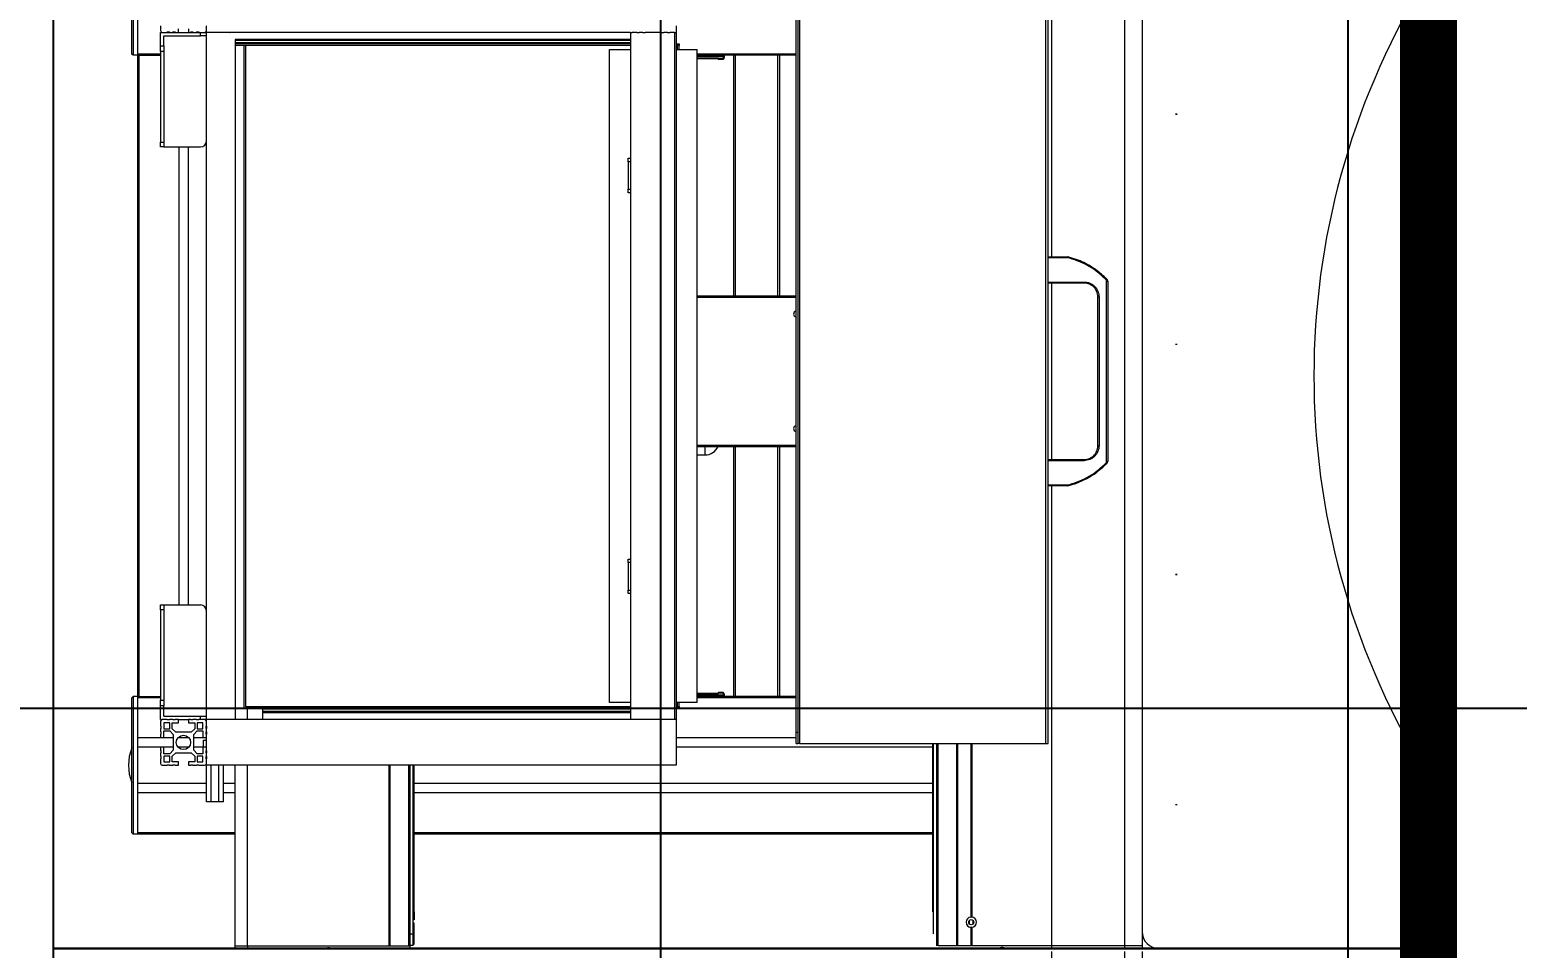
# Model space of a CAD drawing. Header units: centimetres. Extents: x 405564 to 502064, y 46284 to 60634.
# Drawn here: x 456884.7 to 457014.5, y 53821.6 to 53901.8 of the extents above; entities that cross this region are included whole.
import ezdxf
from ezdxf import colors
from ezdxf.entities.mleader import LeaderData, LeaderLine
from ezdxf.math import Vec2, Vec3
from ezdxf.xclip import XClip

# ---------------------------------------------------------------- set-up
doc = ezdxf.new("R2010")
doc.units = ezdxf.units.CM
doc.header["$XCLIPFRAME"] = 0
doc.linetypes.add('ACAD_ISO07W100', pattern=[3, 0, -3])
doc.linetypes.add('DOT', pattern=[0.25, 0, -0.25])
for name, color, linetype in [('---___EB_draft03_cihazlar', 8, 'Continuous'), ('0-KRCN-ASMATAVAN-130426', 8, 'Continuous'), ('AS_DOS_TERAS_UST', 8, 'ACAD_ISO07W100'), ('AS_DUV', 8, 'Continuous'), ('AS_PYZ_BINA', 8, 'Continuous')]:
    doc.layers.add(name, color=color, linetype=linetype)
doc.layers.add('0-KRCN-MİMARİ-220526', color=8, linetype='Continuous', lineweight=9)
doc.layers.add('OL_Ic', color=8, linetype='Continuous', lineweight=9)
doc.styles.add('Normal_ITL', font='swissi.ttf')

# ---------------------------------------------------------------- blocks, each defined once
blk = doc.blocks.new('THTWorkStation1M')
at = {"layer": '---___EB_draft03_cihazlar', "linetype": 'Continuous', "lineweight": 15}
for p, q in [((273962.09, -40093.62), (273962.09, -40132.97)), ((273968.47, -40093.62), (273968.47, -40193.12)), ((273970, -40093.62), (273970, -40193.12)), ((273881.85, -40115.27), (273881.85, -40103.47)), ((273881.95, -40103.37), (273881.95, -40115.37)), ((273882.35, -40103.37), (273882.35, -40115.37)), ((273939.81, -40174.47), (273939.81, -40111.47)), ((273939.96, -40111.47), (273939.96, -40174.47)), ((273940.11, -40110.47), (273940.11, -40175.47)), ((273961.61, -40175.47), (273961.61, -40110.47)), ((273961.81, -40175.47), (273961.81, -40110.47)), ((273882.35, -40111.78), (273882.35, -40115.27)), ((273884.35, -40112.79), (273884.35, -40113.22)), ((273888.35, -40113.22), (273888.35, -40112.79)), ((273929.35, -40112.79), (273929.35, -40113.22)), ((273884.35, -40113.37), (273884.5, -40113.37)), ((273884.35, -40114.55), (273884.35, -40113.37)), ((273884.5, -40113.37), (273884.93, -40113.37)), ((273884.65, -40114.55), (273884.65, -40113.67)), ((273884.65, -40113.67), (273887.85, -40113.67)), ((273884.93, -40113.34), (273885.13, -40113.34)), ((273884.93, -40113.37), (273884.93, -40113.34)), ((273884.93, -40113.37), (273885.13, -40113.37)), ((273885.13, -40113.34), (273885.13, -40113.37)), ((273885.13, -40113.37), (273885.43, -40113.37)), ((273885.43, -40113.34), (273885.63, -40113.34)), ((273885.43, -40113.37), (273885.43, -40113.34)), ((273885.43, -40113.37), (273885.63, -40113.37)), ((273885.63, -40113.34), (273885.63, -40113.37)), ((273885.63, -40113.37), (273885.93, -40113.37)), ((273885.93, -40113.37), (273885.93, -40113.07)), ((273885.93, -40113.37), (273886.78, -40113.37)), ((273886.78, -40113.07), (273886.78, -40113.37)), ((273886.78, -40113.37), (273886.98, -40113.37)), ((273886.98, -40113.34), (273887.18, -40113.34)), ((273886.98, -40113.37), (273886.98, -40113.34)), ((273886.98, -40113.37), (273887.18, -40113.37)), ((273887.18, -40113.34), (273887.18, -40113.37)), ((273887.18, -40113.37), (273887.48, -40113.37)), ((273887.48, -40113.34), (273887.68, -40113.34)), ((273887.48, -40113.37), (273887.48, -40113.34)), ((273887.48, -40113.37), (273887.68, -40113.37)), ((273887.68, -40113.34), (273887.68, -40113.37)), ((273887.68, -40113.37), (273888.2, -40113.37)), ((273887.85, -40113.67), (273887.85, -40113.37)), ((273888.35, -40113.67), (273887.85, -40113.67)), ((273888.2, -40113.37), (273888.35, -40113.37)), ((273888.35, -40113.37), (273888.35, -40113.22)), ((273925.35, -40113.37), (273888.35, -40113.37)), ((273888.35, -40173.37), (273888.35, -40113.37)), ((273890.38, -40113.37), (273890.39, -40113.38)), ((273925.35, -40113.99), (273890.85, -40113.99)), ((273925.35, -40114.08), (273890.85, -40114.08)), ((273925.35, -40113.37), (273925.35, -40173.37)), ((273925.35, -40113.37), (273925.5, -40113.37)), ((273925.93, -40113.37), (273925.5, -40113.37)), ((273925.93, -40113.37), (273926.13, -40113.37)), ((273926.43, -40113.37), (273926.13, -40113.37)), ((273926.43, -40113.37), (273926.63, -40113.37)), ((273926.93, -40113.37), (273926.63, -40113.37)), ((273927.78, -40113.37), (273926.93, -40113.37)), ((273928.08, -40113.37), (273927.78, -40113.37)), ((273928.08, -40113.37), (273928.28, -40113.37)), ((273928.58, -40113.37), (273928.28, -40113.37)), ((273928.58, -40113.37), (273928.78, -40113.37)), ((273929.2, -40113.37), (273928.78, -40113.37)), ((273929.2, -40113.37), (273929.2, -40173.37)), ((273929.2, -40113.37), (273929.35, -40113.37)), ((273929.35, -40113.22), (273929.35, -40113.37)), ((273929.35, -40113.37), (273929.35, -40173.37)), ((273881.95, -40115.37), (273881.85, -40115.27)), ((273882.35, -40115.37), (273881.95, -40115.37)), ((273884.35, -40115.27), (273882.35, -40115.27)), ((273882.35, -40115.37), (273882.35, -40171.37)), ((273882.35, -40115.37), (273882.45, -40115.37)), ((273882.45, -40115.37), (273882.45, -40171.37)), ((273882.45, -40115.37), (273884.35, -40115.37)), ((273884.35, -40114.55), (273884.65, -40114.55)), ((273884.35, -40115.04), (273884.35, -40114.55)), ((273884.65, -40115.04), (273884.35, -40115.04)), ((273884.35, -40115.04), (273884.35, -40122.95)), ((273884.65, -40114.55), (273884.65, -40115.04)), ((273884.65, -40115.04), (273884.65, -40122.95)), ((273890.85, -40114.27), (273925.35, -40114.27)), ((273890.85, -40114.3), (273925.35, -40114.3)), ((273890.85, -40114.32), (273925.35, -40114.32)), ((273925.35, -40114.37), (273890.85, -40114.37)), ((273925.35, -40114.52), (273890.85, -40114.52)), ((273891.61, -40114.52), (273891.61, -40172.37)), ((273891.76, -40114.52), (273891.76, -40172.22)), ((273903.06, -40114.37), (273903.06, -40114.32)), ((273903.1, -40114.37), (273903.1, -40114.32)), ((273903.14, -40114.37), (273903.14, -40114.32)), ((273904.3, -40114.37), (273904.3, -40114.32)), ((273904.35, -40114.32), (273904.35, -40114.37)), ((273906, -40114.32), (273906, -40114.37)), ((273906.1, -40114.32), (273906.1, -40114.37)), ((273906.39, -40114.37), (273906.39, -40114.32)), ((273906.42, -40114.37), (273906.42, -40114.32)), ((273906.47, -40114.37), (273906.47, -40114.32)), ((273923.53, -40171.87), (273923.53, -40114.87)), ((273923.53, -40114.87), (273925.35, -40114.87)), ((273929.35, -40114.37), (273929.61, -40114.37)), ((273929.61, -40114.52), (273929.35, -40114.52)), ((273929.35, -40114.87), (273931.17, -40114.87)), ((273929.46, -40114.87), (273929.46, -40114.52)), ((273929.61, -40114.37), (273929.61, -40114.52)), ((273929.61, -40114.87), (273929.61, -40114.52)), ((273931.17, -40171.87), (273931.17, -40114.87)), ((273939.81, -40115.27), (273931.17, -40115.27)), ((273939.81, -40115.37), (273931.17, -40115.37)), ((273931.17, -40115.39), (273933.55, -40115.39)), ((273933.55, -40115.37), (273933.55, -40115.38)), ((273933.55, -40115.38), (273933.55, -40115.56)), ((273934.35, -40115.37), (273934.35, -40136.42)), ((273934.5, -40115.37), (273934.5, -40136.42)), ((273938.2, -40115.37), (273938.2, -40136.42)), ((273938.35, -40115.37), (273938.35, -40136.42)), ((273931.17, -40115.49), (273933.45, -40115.49)), ((273933.05, -40115.64), (273931.17, -40115.64)), ((273931.17, -40115.64), (273933.04, -40115.64)), ((273933.05, -40115.66), (273933.05, -40115.64)), ((273933.05, -40115.66), (273933.45, -40115.66)), ((273933.05, -40115.72), (273933.05, -40115.66)), ((273933.05, -40115.72), (273933.05, -40115.72)), ((273933.05, -40115.72), (273933.45, -40115.72)), ((273933.45, -40115.49), (273933.45, -40115.66)), ((273933.45, -40115.66), (273933.45, -40115.72)), ((273884.35, -40122.95), (273884.65, -40122.95)), ((273884.35, -40123.37), (273884.35, -40122.95)), ((273884.65, -40122.95), (273884.65, -40123.37)), ((273884.65, -40123.37), (273884.35, -40123.37)), ((273884.65, -40123.37), (273887.85, -40123.37)), ((273885.94, -40123.37), (273885.94, -40163.37)), ((273886.76, -40123.37), (273886.76, -40163.37)), ((273925.15, -40124.37), (273925.35, -40124.37)), ((273925.15, -40124.67), (273925.15, -40124.37)), ((273925.15, -40124.67), (273925.15, -40127.07)), ((273925.35, -40124.67), (273925.15, -40124.67)), ((273925.15, -40127.07), (273925.35, -40127.07)), ((273925.15, -40127.37), (273925.15, -40127.07)), ((273925.35, -40127.37), (273925.15, -40127.37)), ((273961.81, -40132.97), (273963.5, -40132.97)), ((273963.5, -40133.07), (273961.81, -40133.07)), ((273963.5, -40132.97), (273963.53, -40132.97)), ((273963.69, -40133.09), (273963.5, -40133.07)), ((273963.53, -40132.99), (273963.71, -40133.02)), ((273963.71, -40133.02), (273963.53, -40133)), ((273966.76, -40134.76), (273966.76, -40134.76)), ((273961.81, -40135.17), (273964.95, -40135.17)), ((273964.95, -40135.27), (273961.81, -40135.27)), ((273962.09, -40135.27), (273962.09, -40150.67)), ((273966.91, -40150.85), (273966.91, -40135.09)), ((273966.99, -40135.09), (273967, -40135.09)), ((273967.01, -40135.09), (273967, -40135.08)), ((273967.01, -40135.09), (273967.01, -40150.85)), ((273967.01, -40135.09), (273967.01, -40135.09)), ((273939.81, -40136.42), (273931.17, -40136.42)), ((273939.81, -40136.52), (273931.17, -40136.52)), ((273966.15, -40149.47), (273966.15, -40136.47)), ((273966.25, -40136.47), (273966.25, -40149.47)), ((273931.17, -40149.42), (273939.81, -40149.42)), ((273931.17, -40149.52), (273939.81, -40149.52)), ((273931.17, -40150.27), (273931.86, -40150.27)), ((273931.86, -40149.52), (273931.86, -40150.27)), ((273934.35, -40149.52), (273934.35, -40171.37)), ((273934.5, -40149.52), (273934.5, -40171.37)), ((273938.2, -40149.52), (273938.2, -40171.37)), ((273938.35, -40149.52), (273938.35, -40171.37)), ((273961.81, -40150.67), (273964.95, -40150.67)), ((273964.95, -40150.77), (273961.81, -40150.77)), ((273966.76, -40151.17), (273966.76, -40151.17)), ((273967, -40150.85), (273966.99, -40150.85)), ((273967, -40150.85), (273967.01, -40150.85)), ((273961.81, -40152.87), (273963.5, -40152.87)), ((273963.5, -40152.97), (273961.81, -40152.97)), ((273962.09, -40152.97), (273962.09, -40193.12)), ((273963.5, -40152.87), (273963.69, -40152.84)), ((273963.53, -40152.97), (273963.5, -40152.97)), ((273963.71, -40152.91), (273963.53, -40152.94)), ((273963.57, -40152.93), (273963.71, -40152.91)), ((273925.15, -40159.37), (273925.35, -40159.37)), ((273925.15, -40159.67), (273925.15, -40159.37)), ((273925.35, -40159.67), (273925.15, -40159.67)), ((273925.15, -40159.67), (273925.15, -40162.07)), ((273925.15, -40162.07), (273925.35, -40162.07)), ((273925.15, -40162.37), (273925.15, -40162.07)), ((273884.35, -40163.37), (273884.65, -40163.37)), ((273884.35, -40163.79), (273884.35, -40163.37)), ((273884.65, -40163.37), (273884.65, -40163.79)), ((273884.65, -40163.37), (273887.85, -40163.37)), ((273925.35, -40162.37), (273925.15, -40162.37)), ((273884.65, -40163.79), (273884.35, -40163.79)), ((273884.35, -40163.79), (273884.35, -40171.69)), ((273884.65, -40163.79), (273884.65, -40171.69)), ((273931.17, -40171.09), (273933.05, -40171.09)), ((273933.04, -40171.09), (273931.17, -40171.09)), ((273933.45, -40171.25), (273931.17, -40171.25)), ((273933.05, -40171.07), (273933.05, -40171.02)), ((273933.45, -40171.02), (273933.05, -40171.02)), ((273933.05, -40171.09), (273933.05, -40171.07)), ((273933.45, -40171.07), (273933.05, -40171.07)), ((273933.45, -40171.02), (273933.45, -40171.02)), ((273933.45, -40171.02), (273933.45, -40171.07)), ((273933.45, -40171.07), (273933.45, -40171.25)), ((273933.55, -40171.17), (273933.55, -40171.36)), ((273881.85, -40171.47), (273881.95, -40171.37)), ((273881.85, -40183.27), (273881.85, -40171.47)), ((273881.95, -40171.37), (273881.95, -40183.37)), ((273882.35, -40171.37), (273881.95, -40171.37)), ((273882.35, -40171.37), (273882.45, -40171.37)), ((273882.35, -40171.37), (273882.35, -40183.37)), ((273882.35, -40171.47), (273882.35, -40174.96)), ((273884.35, -40171.47), (273882.35, -40171.47)), ((273882.45, -40171.37), (273884.35, -40171.37)), ((273884.35, -40172.18), (273884.35, -40171.69)), ((273884.35, -40171.69), (273884.65, -40171.69)), ((273884.65, -40172.18), (273884.35, -40172.18)), ((273884.35, -40173.37), (273884.35, -40172.18)), ((273884.65, -40171.69), (273884.65, -40172.18)), ((273884.65, -40173.07), (273884.65, -40172.18)), ((273891.61, -40172.37), (273925.35, -40172.37)), ((273891.76, -40172.22), (273925.35, -40172.22)), ((273891.95, -40173.37), (273891.95, -40172.37)), ((273925.35, -40172.47), (273893.29, -40172.47)), ((273893.29, -40172.65), (273893.29, -40172.47)), ((273925.35, -40172.41), (273893.55, -40172.41)), ((273893.55, -40172.43), (273893.55, -40172.41)), ((273893.55, -40172.43), (273893.55, -40172.47)), ((273925.35, -40172.43), (273893.55, -40172.43)), ((273903.06, -40172.41), (273903.06, -40172.37)), ((273903.1, -40172.41), (273903.1, -40172.37)), ((273903.14, -40172.41), (273903.14, -40172.37)), ((273904.3, -40172.41), (273904.3, -40172.37)), ((273904.35, -40172.37), (273904.35, -40172.41)), ((273906, -40172.37), (273906, -40172.41)), ((273906.1, -40172.37), (273906.1, -40172.41)), ((273906.39, -40172.41), (273906.39, -40172.37)), ((273906.42, -40172.41), (273906.42, -40172.37)), ((273906.47, -40172.41), (273906.47, -40172.37)), ((273925.35, -40171.87), (273923.53, -40171.87)), ((273931.17, -40171.87), (273929.35, -40171.87)), ((273929.35, -40172.22), (273929.61, -40172.22)), ((273929.61, -40172.37), (273929.35, -40172.37)), ((273929.46, -40172.22), (273929.46, -40171.87)), ((273929.61, -40172.22), (273929.61, -40171.87)), ((273929.61, -40172.22), (273929.61, -40172.37)), ((273933.55, -40171.35), (273931.17, -40171.35)), ((273939.81, -40171.37), (273931.17, -40171.37)), ((273939.81, -40171.47), (273931.17, -40171.47)), ((273933.55, -40171.37), (273933.55, -40171.36)), ((273884.35, -40173.37), (273884.5, -40173.37)), ((273884.35, -40173.52), (273884.35, -40173.94)), ((273884.93, -40173.37), (273884.5, -40173.37)), ((273884.65, -40173.07), (273887.85, -40173.07)), ((273884.65, -40173.67), (273884.65, -40174.17)), ((273885.15, -40173.67), (273884.65, -40173.67)), ((273884.93, -40173.4), (273884.93, -40173.37)), ((273884.93, -40173.37), (273885.13, -40173.37)), ((273885.13, -40173.4), (273884.93, -40173.4)), ((273885.43, -40173.37), (273885.13, -40173.37)), ((273885.13, -40173.37), (273885.13, -40173.4)), ((273885.15, -40174.17), (273885.15, -40173.67)), ((273885.35, -40174.17), (273885.35, -40173.67)), ((273885.35, -40173.67), (273885.93, -40173.67)), ((273885.43, -40173.4), (273885.43, -40173.37)), ((273885.43, -40173.37), (273885.63, -40173.37)), ((273885.63, -40173.4), (273885.43, -40173.4)), ((273885.63, -40173.37), (273885.63, -40173.4)), ((273885.93, -40173.37), (273885.63, -40173.37)), ((273885.93, -40173.67), (273885.93, -40173.37)), ((273885.93, -40173.37), (273886.78, -40173.37)), ((273886.78, -40173.37), (273886.78, -40173.67)), ((273886.98, -40173.37), (273886.78, -40173.37)), ((273886.78, -40173.67), (273887.35, -40173.67)), ((273886.98, -40173.4), (273886.98, -40173.37)), ((273886.98, -40173.37), (273887.18, -40173.37)), ((273887.18, -40173.4), (273886.98, -40173.4)), ((273887.18, -40173.37), (273887.18, -40173.4)), ((273887.48, -40173.37), (273887.18, -40173.37)), ((273887.35, -40173.67), (273887.35, -40174.17)), ((273887.48, -40173.4), (273887.48, -40173.37)), ((273887.48, -40173.37), (273887.68, -40173.37)), ((273887.68, -40173.4), (273887.48, -40173.4)), ((273888.05, -40173.67), (273887.55, -40173.67)), ((273887.55, -40173.67), (273887.55, -40174.17)), ((273887.68, -40173.37), (273887.68, -40173.4)), ((273888.2, -40173.37), (273887.68, -40173.37)), ((273887.85, -40173.37), (273887.85, -40173.07)), ((273887.85, -40173.07), (273888.35, -40173.07)), ((273888.05, -40174.17), (273888.05, -40173.67)), ((273888.35, -40173.37), (273888.2, -40173.37)), ((273925.35, -40173.37), (273888.35, -40173.37)), ((273888.35, -40173.52), (273888.35, -40173.37)), ((273888.35, -40173.94), (273888.35, -40173.52)), ((273893.29, -40172.75), (273893.29, -40172.65)), ((273893.29, -40172.65), (273925.35, -40172.65)), ((273893.29, -40173.37), (273893.29, -40172.75)), ((273893.29, -40172.75), (273925.35, -40172.75)), ((273925.5, -40173.37), (273925.35, -40173.37)), ((273925.93, -40173.37), (273925.5, -40173.37)), ((273926.13, -40173.37), (273925.93, -40173.37)), ((273926.43, -40173.37), (273926.13, -40173.37)), ((273926.63, -40173.37), (273926.43, -40173.37)), ((273926.93, -40173.37), (273926.63, -40173.37)), ((273927.78, -40173.37), (273926.93, -40173.37)), ((273928.08, -40173.37), (273927.78, -40173.37)), ((273928.28, -40173.37), (273928.08, -40173.37)), ((273928.58, -40173.37), (273928.28, -40173.37)), ((273928.78, -40173.37), (273928.58, -40173.37)), ((273929.2, -40173.37), (273928.78, -40173.37)), ((273929.35, -40173.37), (273929.2, -40173.37)), ((273929.35, -40173.37), (273929.35, -40173.52)), ((273929.35, -40173.52), (273929.35, -40173.94)), ((273885.45, -40174.96), (273882.35, -40174.96)), ((273884.35, -40173.94), (273884.38, -40173.94)), ((273884.35, -40174.14), (273884.35, -40174.44)), ((273884.38, -40174.14), (273884.35, -40174.14)), ((273884.35, -40174.44), (273884.38, -40174.44)), ((273884.35, -40174.64), (273884.35, -40174.94)), ((273884.38, -40174.64), (273884.35, -40174.64)), ((273884.35, -40174.94), (273884.65, -40174.94)), ((273884.38, -40173.94), (273884.38, -40174.14)), ((273884.38, -40174.44), (273884.38, -40174.64)), ((273884.65, -40174.17), (273885.15, -40174.17)), ((273884.65, -40174.94), (273884.65, -40174.37)), ((273884.65, -40174.37), (273885.15, -40174.37)), ((273885.15, -40174.37), (273885.45, -40174.69)), ((273885.68, -40174.47), (273885.35, -40174.17)), ((273885.45, -40174.69), (273885.45, -40176.04)), ((273887.03, -40174.47), (273885.68, -40174.47)), ((273886.81, -40174.96), (273885.89, -40174.96)), ((273887.35, -40174.17), (273887.03, -40174.47)), ((273887.25, -40174.69), (273887.55, -40174.37)), ((273887.25, -40176.04), (273887.25, -40174.69)), ((273888.35, -40174.96), (273887.25, -40174.96)), ((273887.55, -40174.17), (273888.05, -40174.17)), ((273887.55, -40174.37), (273888.05, -40174.37)), ((273888.05, -40174.37), (273888.05, -40174.94)), ((273888.05, -40174.94), (273888.35, -40174.94)), ((273888.32, -40173.94), (273888.35, -40173.94)), ((273888.32, -40174.14), (273888.32, -40173.94)), ((273888.35, -40174.14), (273888.32, -40174.14)), ((273888.32, -40174.44), (273888.35, -40174.44)), ((273888.32, -40174.64), (273888.32, -40174.44)), ((273888.35, -40174.64), (273888.32, -40174.64)), ((273888.35, -40173.94), (273888.35, -40174.14)), ((273888.35, -40174.44), (273888.35, -40174.14)), ((273888.35, -40174.44), (273888.35, -40174.64)), ((273888.35, -40174.94), (273888.35, -40174.64)), ((273888.35, -40175.79), (273888.35, -40174.94)), ((273929.35, -40173.94), (273929.35, -40174.14)), ((273929.35, -40174.14), (273929.35, -40174.44)), ((273929.35, -40174.44), (273929.35, -40174.64)), ((273929.35, -40174.64), (273929.35, -40174.94)), ((273929.35, -40174.94), (273929.35, -40175.79)), ((273939.81, -40174.96), (273929.35, -40174.96)), ((273939.81, -40174.47), (273939.96, -40174.47)), ((273939.81, -40175.47), (273939.81, -40174.47)), ((273939.96, -40174.47), (273939.96, -40175.47)), ((273885.45, -40175.78), (273882.35, -40175.78)), ((273882.35, -40175.78), (273882.35, -40178.96)), ((273884.65, -40175.79), (273884.35, -40175.79)), ((273884.35, -40175.79), (273884.35, -40176.09)), ((273884.35, -40176.09), (273884.38, -40176.09)), ((273884.35, -40176.29), (273884.35, -40176.59)), ((273884.38, -40176.29), (273884.35, -40176.29)), ((273884.38, -40176.09), (273884.38, -40176.29)), ((273884.65, -40176.37), (273884.65, -40175.79)), ((273885.15, -40176.37), (273884.65, -40176.37)), ((273885.45, -40176.04), (273885.15, -40176.37)), ((273885.35, -40176.57), (273885.68, -40176.27)), ((273885.68, -40176.27), (273887.03, -40176.27)), ((273886.81, -40175.78), (273885.89, -40175.78)), ((273887.03, -40176.27), (273887.35, -40176.57)), ((273888.07, -40175.78), (273887.25, -40175.78)), ((273887.55, -40176.37), (273887.25, -40176.04)), ((273888.05, -40176.37), (273887.55, -40176.37)), ((273888.05, -40175.79), (273888.05, -40176.37)), ((273888.35, -40175.79), (273888.05, -40175.79)), ((273888.07, -40175.18), (273888.35, -40175.18)), ((273888.07, -40175.18), (273888.07, -40175.79)), ((273888.32, -40176.09), (273888.35, -40176.09)), ((273888.32, -40176.29), (273888.32, -40176.09)), ((273888.35, -40176.29), (273888.32, -40176.29)), ((273888.35, -40176.09), (273888.35, -40175.79)), ((273888.35, -40176.09), (273888.35, -40176.29)), ((273888.35, -40176.59), (273888.35, -40176.29)), ((273951.73, -40175.78), (273929.35, -40175.78)), ((273929.35, -40175.79), (273929.35, -40176.09)), ((273929.35, -40176.09), (273929.35, -40176.29)), ((273929.35, -40176.29), (273929.35, -40176.59)), ((273939.81, -40175.47), (273939.96, -40175.47)), ((273940.11, -40175.47), (273939.96, -40175.47)), ((273940.11, -40175.47), (273961.61, -40175.47)), ((273951.73, -40175.47), (273951.73, -40190.17)), ((273951.78, -40175.47), (273951.78, -40190.17)), ((273951.81, -40192.07), (273951.81, -40175.47)), ((273952.1, -40193.12), (273952.1, -40175.47)), ((273952.2, -40193.12), (273952.2, -40175.47)), ((273953.85, -40193.12), (273953.85, -40175.47)), ((273953.9, -40175.47), (273953.9, -40193.12)), ((273955.06, -40175.47), (273955.06, -40190.62)), ((273955.1, -40175.47), (273955.1, -40190.65)), ((273955.14, -40175.47), (273955.14, -40190.62)), ((273961.61, -40175.47), (273961.81, -40175.47)), ((273884.35, -40176.59), (273884.38, -40176.59)), ((273884.35, -40176.79), (273884.35, -40177.22)), ((273884.38, -40176.79), (273884.35, -40176.79)), ((273884.38, -40176.59), (273884.38, -40176.79)), ((273884.5, -40177.37), (273884.93, -40177.37)), ((273884.65, -40176.57), (273884.65, -40177.07)), ((273885.15, -40176.57), (273884.65, -40176.57)), ((273884.65, -40177.07), (273885.15, -40177.07)), ((273884.93, -40177.34), (273885.13, -40177.34)), ((273884.93, -40177.37), (273884.93, -40177.34)), ((273885.13, -40177.34), (273885.13, -40177.37)), ((273885.13, -40177.37), (273885.43, -40177.37)), ((273885.15, -40177.07), (273885.15, -40176.57)), ((273885.35, -40177.07), (273885.35, -40176.57)), ((273885.93, -40177.07), (273885.35, -40177.07)), ((273885.43, -40177.34), (273885.63, -40177.34)), ((273885.43, -40177.37), (273885.43, -40177.34)), ((273885.63, -40177.34), (273885.63, -40177.37)), ((273885.63, -40177.37), (273885.93, -40177.37)), ((273885.93, -40177.37), (273885.93, -40177.07)), ((273886.78, -40177.07), (273886.78, -40177.37)), ((273887.35, -40177.07), (273886.78, -40177.07)), ((273886.78, -40177.37), (273886.98, -40177.37)), ((273886.98, -40177.34), (273887.18, -40177.34)), ((273886.98, -40177.37), (273886.98, -40177.34)), ((273887.18, -40177.34), (273887.18, -40177.37)), ((273887.18, -40177.37), (273887.48, -40177.37)), ((273887.35, -40176.57), (273887.35, -40177.07)), ((273887.48, -40177.34), (273887.68, -40177.34)), ((273887.48, -40177.37), (273887.48, -40177.34)), ((273887.55, -40176.57), (273887.55, -40177.07)), ((273888.05, -40176.57), (273887.55, -40176.57)), ((273887.55, -40177.07), (273888.05, -40177.07)), ((273887.68, -40177.34), (273887.68, -40177.37)), ((273887.68, -40177.37), (273888.2, -40177.37)), ((273888.05, -40177.07), (273888.05, -40176.57)), ((273888.32, -40176.59), (273888.35, -40176.59)), ((273888.32, -40176.79), (273888.32, -40176.59)), ((273888.35, -40176.79), (273888.32, -40176.79)), ((273888.35, -40176.59), (273888.35, -40176.79)), ((273888.35, -40177.22), (273888.35, -40176.79)), ((273888.35, -40177.37), (273888.35, -40177.22)), ((273888.35, -40180.57), (273888.35, -40177.37)), ((273929.35, -40177.37), (273888.35, -40177.37)), ((273888.78, -40180.57), (273888.78, -40177.37)), ((273889.43, -40180.57), (273889.43, -40177.37)), ((273889.85, -40180.57), (273889.85, -40177.37)), ((273890.85, -40193.12), (273890.85, -40177.37)), ((273891.95, -40193.12), (273891.95, -40177.37)), ((273904.3, -40193.12), (273904.3, -40177.37)), ((273904.35, -40177.37), (273904.35, -40193.12)), ((273906, -40177.37), (273906, -40193.12)), ((273906.1, -40177.37), (273906.1, -40193.12)), ((273906.39, -40192.07), (273906.39, -40177.37)), ((273906.42, -40190.17), (273906.42, -40177.37)), ((273906.47, -40190.17), (273906.47, -40177.37)), ((273929.35, -40176.59), (273929.35, -40176.79)), ((273929.35, -40176.79), (273929.35, -40177.22)), ((273929.35, -40177.22), (273929.35, -40177.37)), ((273888.35, -40178.96), (273882.35, -40178.96)), ((273890.85, -40178.96), (273889.85, -40178.96)), ((273951.73, -40178.96), (273906.47, -40178.96)), ((273888.35, -40179.78), (273882.35, -40179.78)), ((273882.35, -40179.78), (273882.35, -40183.27)), ((273890.85, -40179.78), (273889.85, -40179.78)), ((273951.73, -40179.78), (273906.47, -40179.78)), ((273995, -40179.49), (273995, -40191.87)), ((273888.78, -40180.57), (273888.35, -40180.57)), ((273889.43, -40180.57), (273888.78, -40180.57)), ((273889.85, -40180.57), (273889.43, -40180.57)), ((273881.95, -40183.37), (273881.85, -40183.27)), ((273882.35, -40183.37), (273881.95, -40183.37)), ((273890.85, -40183.27), (273882.35, -40183.27)), ((273890.85, -40183.37), (273882.35, -40183.37)), ((273951.73, -40183.27), (273906.47, -40183.27)), ((273951.73, -40183.37), (273906.47, -40183.37)), ((273906.39, -40190.4), (273906.42, -40190.4)), ((273906.42, -40190.4), (273906.42, -40190.17)), ((273906.47, -40190.17), (273906.42, -40190.17)), ((273906.47, -40190.17), (273906.47, -40190.87)), ((273955.1, -40190.65), (273955.06, -40190.62)), ((273955.14, -40190.62), (273955.1, -40190.65)), ((273906.47, -40190.87), (273906.39, -40190.87)), ((273906.44, -40191.12), (273906.39, -40191.12)), ((273906.44, -40191.12), (273906.44, -40191.25)), ((273906.44, -40191.25), (273906.44, -40193.02)), ((273954.89, -40191.15), (273954.89, -40190.99)), ((273954.94, -40191.23), (273954.94, -40190.91)), ((273955.06, -40191.52), (273955.1, -40191.48)), ((273955.06, -40191.52), (273955.06, -40193.12)), ((273955.1, -40191.48), (273955.14, -40191.52)), ((273955.1, -40191.48), (273955.1, -40193.12)), ((273955.14, -40191.52), (273955.14, -40193.12)), ((273955.26, -40191.23), (273955.26, -40190.91)), ((273955.31, -40191.15), (273955.31, -40190.99)), ((273890.85, -40193.3), (273890.85, -40193.12)), ((273890.85, -40193.12), (273891.95, -40193.12)), ((273890.85, -40193.32), (273890.85, -40193.3)), ((273891.95, -40193.32), (273890.85, -40193.32)), ((273891.95, -40193.12), (273891.95, -40193.32)), ((273891.95, -40193.12), (273906.1, -40193.12)), ((273891.95, -40193.12), (273903.06, -40193.12)), ((273891.95, -40193.32), (273898.8, -40193.32)), ((273898.8, -40193.32), (273899.2, -40193.32)), ((273899.2, -40193.32), (273906.1, -40193.32)), ((273903.14, -40193.12), (273904.3, -40193.12)), ((273904.35, -40193.12), (273906, -40193.12)), ((273906.1, -40192.07), (273906.39, -40192.07)), ((273906.1, -40193.12), (273906.1, -40193.07)), ((273906.1, -40193.07), (273906.39, -40193.07)), ((273906.1, -40193.12), (273906.1, -40193.32)), ((273906.39, -40193.07), (273906.39, -40192.07)), ((273906.39, -40193.02), (273906.44, -40193.02)), ((273962.09, -40193.12), (273952.2, -40193.12)), ((273953.85, -40193.12), (273952.2, -40193.12)), ((273957.59, -40193.32), (273952.2, -40193.32)), ((273955.06, -40193.12), (273953.9, -40193.12)), ((273962.09, -40193.12), (273955.14, -40193.12)), ((273958.01, -40193.32), (273957.59, -40193.32)), ((273962.09, -40193.32), (273958.01, -40193.32)), ((273962.09, -40193.12), (273962.09, -40193.32)), ((273968.47, -40193.12), (273962.09, -40193.12)), ((273968.47, -40193.32), (273962.09, -40193.32)), ((273968.47, -40193.12), (273968.47, -40193.32)), ((273970, -40193.12), (273968.47, -40193.12)), ((273970, -40193.32), (273968.47, -40193.32)), ((273970, -40193.12), (273970, -40193.32))]:
    blk.add_line(p, q, dxfattribs=at)
at = {"layer": '---___EB_draft03_cihazlar', "color": 1, "const_width": 5}
blk.add_lwpolyline([(273995, -40093.37), (273995, -40193.37)], dxfattribs=at)
at = {"layer": '---___EB_draft03_cihazlar', "color": 1}
blk.add_lwpolyline([(273875, -40093.37), (273995, -40093.37), (273995, -40193.37), (273875, -40193.37), (273875, -40093.37)], dxfattribs=at)
at = {"layer": '---___EB_draft03_cihazlar', "linetype": 'Continuous', "lineweight": 0}
blk.add_lwpolyline([(273890.85, -40113.99), (273890.85, -40173.37)], dxfattribs=at)
at = {"layer": '---___EB_draft03_cihazlar', "linetype": 'Continuous', "lineweight": 15, "flags": 128}
blk.add_lwpolyline([(273963.56, -40132.97), (273963.54, -40132.97), (273963.53, -40132.97)], dxfattribs=at)
at = {"layer": '---___EB_draft03_cihazlar', "linetype": 'Continuous', "lineweight": 15}
for centre, radius in [((273886.35, -40175.37), 0.625), ((273955.1, -40191.07), 0.225)]:
    blk.add_circle(centre, radius, dxfattribs=at)
for centre, radius, start, end in [((274051.25, -40143.37), 66.25, 149.0539, 210.9461), ((273884.5, -40113.22), 0.15, 180, 270), ((273888.2, -40113.22), 0.15, 270, 0), ((273933.05, -40115.56), 0.1, 229.1427, 270.0167), ((273933.45, -40115.56), 0.0997, 269.8323, 359.8346), ((273887.85, -40122.87), 0.5, 270, 0), ((273963.53, -40133.05), 0.08, 43.5272, 58.2262), ((273939.85, -40137.97), 0.25, 100.2323, 259.7677), ((273939.85, -40147.97), 0.25, 100.2323, 259.7677), ((273931.86, -40149.02), 1.25, 270, 336.4218), ((273887.85, -40163.87), 0.5, 0, 90), ((273933.05, -40171.17), 0.1, 89.9837, 130.8546), ((273933.45, -40171.17), 0.0997, 0.1645, 90.1694), ((273884.5, -40173.52), 0.15, 90, 180), ((273888.2, -40173.52), 0.15, 0, 90), ((273885.55, -40177.37), 4, 157.6684, 202.3316), ((273884.5, -40177.22), 0.15, 180, 270), ((273888.2, -40177.22), 0.15, 270, 0), ((273991, -40179.49), 4, 0, 30.9461), ((273955.1, -40191.07), 0.45, 94.5062, 265.4938), ((273955.1, -40191.07), 0.45, 274.5062, 85.4938), ((273971.5, -40191.87), 1.5, 180, 270), ((273993.5, -40191.87), 1.5, 270, 0)]:
    blk.add_arc(centre, radius, start, end, dxfattribs=at)
for centre, major_axis, ratio, start_param, end_param in [((273933.45, -40115.39), (0.0744, 0.0744), 0.897069, 3.981196, 5.443582), ((273933.45, -40115.38), (0, -0.101), 0.994129, 1.462386, 1.570796), ((273933.45, -40171.35), (-0.0744, 0.0744), 0.897069, 3.981196, 5.443582), ((273933.45, -40171.36), (0, -0.101), 0.994129, 1.570796, 1.679206)]:
    blk.add_ellipse(centre, major_axis=major_axis, ratio=ratio, start_param=start_param, end_param=end_param, dxfattribs=at)
for points, knots in [([(273932.97, -40115.64), (273932.97, -40115.65), (273932.98, -40115.7), (273933.02, -40115.71), (273933.04, -40115.71)], [0, 0, 0, 0, 0.260021, 1, 1, 1, 1]), ([(273933.45, -40115.72), (273933.48, -40115.71), (273933.52, -40115.7), (273933.53, -40115.63), (273933.54, -40115.61)], [0, 0, 0, 0, 0.629244, 1, 1, 1, 1]), ([(273961.81, -40133.07), (273961.81, -40133.07), (273961.81, -40133.06), (273961.81, -40133.06), (273961.81, -40133.04), (273961.81, -40133.02), (273961.81, -40132.98), (273961.81, -40132.97), (273961.81, -40132.97), (273961.81, -40132.97)], [0, 0, 0, 0, 0.0036298, 0.0081018, 0.0158383, 0.0407127, 0.1565539, 0.6164515, 1, 1, 1, 1]), ([(273963.5, -40132.97), (273963.5, -40132.97), (273963.5, -40132.97), (273963.5, -40132.98), (273963.5, -40133), (273963.5, -40133.02), (273963.5, -40133.03), (273963.5, -40133.05), (273963.5, -40133.05), (273963.5, -40133.06), (273963.5, -40133.06), (273963.5, -40133.07)], [0, 0, 0, 0, 0.371365, 0.655736, 0.818348, 0.927852, 0.976328, 0.984141, 0.990447, 0.995553, 1, 1, 1, 1]), ([(273963.53, -40132.97), (273963.53, -40132.97), (273963.53, -40132.97), (273963.53, -40132.97), (273963.53, -40132.99), (273963.53, -40132.99)], [0, 0, 0, 0, 0.054151, 0.500141, 1, 1, 1, 1]), ([(273963.58, -40132.99), (273963.58, -40132.99), (273963.56, -40132.97), (273963.54, -40132.97), (273963.53, -40132.97)], [0, 0, 0, 0, 0.478983, 1, 1, 1, 1]), ([(273963.71, -40133.02), (273963.7, -40133.03), (273963.7, -40133.04), (273963.7, -40133.06), (273963.69, -40133.08), (273963.69, -40133.09), (273963.69, -40133.09), (273963.69, -40133.09), (273963.69, -40133.09)], [0, 0, 0, 0, 0.719097, 0.906692, 0.961748, 0.982032, 0.991146, 1, 1, 1, 1]), ([(273966.76, -40134.76), (273966.66, -40134.67), (273966.45, -40134.47), (273966.08, -40134.17), (273965.61, -40133.85), (273965.06, -40133.54), (273964.41, -40133.24), (273963.94, -40133.09), (273963.69, -40133.02)], [0, 0, 0, 0, 0.108565, 0.244897, 0.402206, 0.580488, 0.779769, 1, 1, 1, 1]), ([(273966.85, -40134.95), (273966.62, -40134.74), (273966.17, -40134.31), (273965.4, -40133.8), (273964.57, -40133.37), (273963.98, -40133.19), (273963.69, -40133.09)], [0, 0, 0, 0, 0.249991, 0.500001, 0.750008, 1, 1, 1, 1]), ([(273963.71, -40133.02), (273963.99, -40133.11), (273964.55, -40133.29), (273965.35, -40133.69), (273966.1, -40134.17), (273966.54, -40134.56), (273966.76, -40134.76)], [0, 0, 0, 0, 0.250011, 0.500001, 0.750017, 1, 1, 1, 1]), ([(273966.76, -40134.76), (273966.79, -40134.78), (273966.83, -40134.83), (273966.88, -40134.87), (273966.9, -40134.89)], [0, 0, 0, 0, 0.476957, 1, 1, 1, 1]), ([(273966.9, -40134.89), (273966.88, -40134.87), (273966.83, -40134.83), (273966.78, -40134.78), (273966.76, -40134.76)], [0, 0, 0, 0, 0.505915, 1, 1, 1, 1]), ([(273966.9, -40134.89), (273966.9, -40134.9), (273966.89, -40134.91), (273966.87, -40134.93), (273966.86, -40134.94), (273966.85, -40134.94), (273966.85, -40134.95), (273966.85, -40134.95), (273966.85, -40134.95)], [0, 0, 0, 0, 0.7218978, 0.9092396, 0.9633993, 0.9829489, 0.9916158, 1, 1, 1, 1]), ([(273966.9, -40134.89), (273966.92, -40134.92), (273966.96, -40134.96), (273966.98, -40135.03), (273966.99, -40135.07), (273966.99, -40135.08), (273966.99, -40135.09), (273966.99, -40135.09)], [0, 0, 0, 0, 0.294622, 0.572903, 0.80582, 0.906069, 1, 1, 1, 1]), ([(273966.98, -40135.03), (273966.98, -40135.03), (273966.98, -40135.03), (273966.98, -40135.03), (273966.98, -40135.01), (273966.97, -40134.98), (273966.94, -40134.94), (273966.92, -40134.91), (273966.9, -40134.9)], [0, 0, 0, 0, 0.041675, 0.166996, 0.309744, 0.462544, 0.760475, 1, 1, 1, 1]), ([(273964.95, -40135.27), (273964.95, -40135.27), (273964.95, -40135.27), (273964.95, -40135.25), (273964.95, -40135.24), (273964.95, -40135.22), (273964.95, -40135.2), (273964.95, -40135.19), (273964.95, -40135.18), (273964.95, -40135.17), (273964.95, -40135.17), (273964.95, -40135.17)], [0, 0, 0, 0, 0.371365, 0.655736, 0.818348, 0.927853, 0.976328, 0.984142, 0.990447, 0.995553, 1, 1, 1, 1]), ([(273964.95, -40135.17), (273965.03, -40135.17), (273965.2, -40135.18), (273965.45, -40135.26), (273965.67, -40135.38), (273965.87, -40135.54), (273966.03, -40135.74), (273966.15, -40135.97), (273966.23, -40136.21), (273966.24, -40136.38), (273966.25, -40136.47)], [0, 0, 0, 0, 0.12504, 0.250179, 0.375231, 0.500002, 0.624769, 0.749823, 0.874961, 1, 1, 1, 1]), ([(273966.15, -40136.47), (273966.14, -40136.39), (273966.13, -40136.23), (273966.06, -40136), (273965.95, -40135.8), (273965.8, -40135.61), (273965.62, -40135.46), (273965.41, -40135.35), (273965.18, -40135.28), (273965.02, -40135.27), (273964.95, -40135.27)], [0, 0, 0, 0, 0.125, 0.249999, 0.374998, 0.499999, 0.624998, 0.749995, 0.874997, 1, 1, 1, 1]), ([(273966.91, -40135.09), (273966.9, -40135.06), (273966.9, -40135.01), (273966.86, -40134.97), (273966.85, -40134.95)], [0, 0, 0, 0, 0.499998, 1, 1, 1, 1]), ([(273966.91, -40135.09), (273966.91, -40135.09), (273966.91, -40135.09), (273966.91, -40135.09), (273966.92, -40135.09), (273966.94, -40135.09), (273966.97, -40135.09), (273967, -40135.09), (273967.01, -40135.09), (273967.01, -40135.09)], [0, 0, 0, 0, 0.0022006, 0.0044728, 0.0095815, 0.0236499, 0.0721351, 0.2587123, 1, 1, 1, 1]), ([(273967.01, -40135.09), (273967, -40135.08), (273967, -40135.05), (273966.99, -40135.03), (273966.98, -40135.01), (273966.97, -40135.01)], [0, 0, 0, 0, 0.383165, 0.796035, 1, 1, 1, 1]), ([(273966.99, -40135.09), (273966.99, -40135.07), (273966.99, -40135.05), (273966.98, -40135.04), (273966.98, -40135.04)], [0, 0, 0, 0, 0.853062, 1, 1, 1, 1]), ([(273966.15, -40136.47), (273966.15, -40136.47), (273966.15, -40136.47), (273966.16, -40136.47), (273966.18, -40136.47), (273966.19, -40136.47), (273966.21, -40136.47), (273966.23, -40136.47), (273966.23, -40136.47), (273966.24, -40136.47), (273966.24, -40136.47), (273966.25, -40136.47)], [0, 0, 0, 0, 0.371366, 0.655736, 0.818348, 0.927853, 0.976328, 0.984142, 0.990446, 0.995554, 1, 1, 1, 1]), ([(273966.25, -40149.47), (273966.24, -40149.55), (273966.23, -40149.72), (273966.15, -40149.97), (273966.03, -40150.19), (273965.87, -40150.39), (273965.67, -40150.55), (273965.45, -40150.67), (273965.2, -40150.75), (273965.03, -40150.76), (273964.95, -40150.77)], [0, 0, 0, 0, 0.125039, 0.250177, 0.375231, 0.499998, 0.624769, 0.749821, 0.87496, 1, 1, 1, 1]), ([(273964.95, -40150.67), (273965.02, -40150.66), (273965.18, -40150.65), (273965.41, -40150.58), (273965.62, -40150.47), (273965.8, -40150.32), (273965.95, -40150.14), (273966.06, -40149.93), (273966.13, -40149.7), (273966.14, -40149.55), (273966.15, -40149.47)], [0, 0, 0, 0, 0.1250033, 0.2500046, 0.3750022, 0.5000012, 0.6250016, 0.7500006, 0.8749998, 1, 1, 1, 1]), ([(273966.15, -40149.47), (273966.15, -40149.47), (273966.15, -40149.47), (273966.16, -40149.47), (273966.18, -40149.47), (273966.19, -40149.47), (273966.21, -40149.47), (273966.23, -40149.47), (273966.23, -40149.47), (273966.24, -40149.47), (273966.24, -40149.47), (273966.25, -40149.47)], [0, 0, 0, 0, 0.371366, 0.655736, 0.818348, 0.927853, 0.976328, 0.984142, 0.990446, 0.995554, 1, 1, 1, 1]), ([(273961.81, -40150.77), (273961.81, -40150.77), (273961.81, -40150.76), (273961.81, -40150.76), (273961.81, -40150.74), (273961.81, -40150.72), (273961.81, -40150.68), (273961.81, -40150.67), (273961.81, -40150.67), (273961.81, -40150.67)], [0, 0, 0, 0, 0.0036298, 0.0081023, 0.0158384, 0.0407128, 0.156554, 0.6164515, 1, 1, 1, 1]), ([(273963.69, -40152.84), (273963.98, -40152.75), (273964.57, -40152.56), (273965.4, -40152.14), (273966.17, -40151.62), (273966.62, -40151.2), (273966.85, -40150.99)], [0, 0, 0, 0, 0.249992, 0.499999, 0.750009, 1, 1, 1, 1]), ([(273966.76, -40151.17), (273966.54, -40151.37), (273966.1, -40151.77), (273965.35, -40152.25), (273964.55, -40152.65), (273963.99, -40152.82), (273963.71, -40152.91)], [0, 0, 0, 0, 0.249985, 0.499999, 0.749985, 1, 1, 1, 1]), ([(273963.71, -40152.91), (273963.84, -40152.87), (273964.12, -40152.79), (273964.58, -40152.62), (273965.08, -40152.38), (273965.63, -40152.07), (273966.21, -40151.67), (273966.57, -40151.34), (273966.76, -40151.17)], [0, 0, 0, 0, 0.115378, 0.251767, 0.409095, 0.587355, 0.786555, 1, 1, 1, 1]), ([(273964.95, -40150.67), (273964.95, -40150.67), (273964.95, -40150.67), (273964.95, -40150.68), (273964.95, -40150.7), (273964.95, -40150.72), (273964.95, -40150.73), (273964.95, -40150.75), (273964.95, -40150.75), (273964.95, -40150.76), (273964.95, -40150.76), (273964.95, -40150.77)], [0, 0, 0, 0, 0.371365, 0.655736, 0.818348, 0.927852, 0.976328, 0.984141, 0.990447, 0.995553, 1, 1, 1, 1]), ([(273966.9, -40151.04), (273966.88, -40151.06), (273966.83, -40151.11), (273966.79, -40151.15), (273966.76, -40151.17)], [0, 0, 0, 0, 0.523463, 1, 1, 1, 1]), ([(273966.76, -40151.17), (273966.78, -40151.15), (273966.83, -40151.11), (273966.88, -40151.06), (273966.9, -40151.04)], [0, 0, 0, 0, 0.494024, 1, 1, 1, 1]), ([(273966.85, -40150.99), (273966.86, -40150.97), (273966.9, -40150.92), (273966.9, -40150.87), (273966.91, -40150.85)], [0, 0, 0, 0, 0.5000033, 1, 1, 1, 1]), ([(273966.85, -40150.99), (273966.85, -40150.99), (273966.85, -40150.99), (273966.85, -40150.99), (273966.86, -40151), (273966.87, -40151.01), (273966.89, -40151.03), (273966.9, -40151.03), (273966.9, -40151.04)], [0, 0, 0, 0, 0.008384, 0.017052, 0.0366, 0.09076, 0.278102, 1, 1, 1, 1]), ([(273966.98, -40150.9), (273966.97, -40150.93), (273966.96, -40150.97), (273966.92, -40151.02), (273966.9, -40151.04)], [0, 0, 0, 0, 0.479926, 1, 1, 1, 1]), ([(273966.9, -40151.04), (273966.92, -40151.02), (273966.94, -40150.99), (273966.96, -40150.95), (273966.98, -40150.92), (273966.98, -40150.91), (273966.98, -40150.9), (273966.98, -40150.9), (273966.98, -40150.9)], [0, 0, 0, 0, 0.235366, 0.527089, 0.677547, 0.819275, 0.9447, 1, 1, 1, 1]), ([(273967.01, -40150.85), (273967.01, -40150.85), (273967, -40150.85), (273966.97, -40150.85), (273966.94, -40150.85), (273966.92, -40150.85), (273966.91, -40150.85), (273966.91, -40150.85), (273966.91, -40150.85), (273966.91, -40150.85)], [0, 0, 0, 0, 0.7412877, 0.9278649, 0.9763501, 0.9904185, 0.9955272, 0.9977994, 1, 1, 1, 1]), ([(273966.97, -40150.93), (273966.98, -40150.92), (273966.99, -40150.91), (273967, -40150.88), (273967, -40150.86), (273967.01, -40150.85)], [0, 0, 0, 0, 0.187122, 0.603244, 1, 1, 1, 1]), ([(273967.01, -40150.85), (273967.01, -40150.85), (273967.01, -40150.85), (273967.01, -40150.85), (273967.01, -40150.85)], [0, 0, 0, 0, 0.500003, 1, 1, 1, 1]), ([(273963.5, -40152.97), (273963.5, -40152.97), (273963.5, -40152.97), (273963.5, -40152.95), (273963.5, -40152.94), (273963.5, -40152.92), (273963.5, -40152.9), (273963.5, -40152.89), (273963.5, -40152.88), (273963.5, -40152.87), (273963.5, -40152.87), (273963.5, -40152.87)], [0, 0, 0, 0, 0.3713655, 0.6557363, 0.818348, 0.9278528, 0.9763278, 0.9841418, 0.9904478, 0.9955528, 1, 1, 1, 1]), ([(273963.53, -40152.94), (273963.53, -40152.94), (273963.54, -40152.94), (273963.56, -40152.93), (273963.58, -40152.92), (273963.6, -40152.9), (273963.6, -40152.88), (273963.61, -40152.87)], [0, 0, 0, 0, 0.103631, 0.294556, 0.555939, 0.793056, 1, 1, 1, 1]), ([(273963.53, -40152.94), (273963.53, -40152.95), (273963.53, -40152.96), (273963.53, -40152.97), (273963.53, -40152.97), (273963.53, -40152.97), (273963.53, -40152.97)], [0, 0, 0, 0, 0.499858, 0.84448, 0.945855, 1, 1, 1, 1]), ([(273963.53, -40152.97), (273963.54, -40152.97), (273963.56, -40152.96), (273963.57, -40152.95), (273963.58, -40152.94)], [0, 0, 0, 0, 0.4967979, 1, 1, 1, 1]), ([(273963.71, -40152.91), (273963.7, -40152.91), (273963.7, -40152.9), (273963.7, -40152.87), (273963.69, -40152.86), (273963.69, -40152.85), (273963.69, -40152.84), (273963.69, -40152.84), (273963.69, -40152.84)], [0, 0, 0, 0, 0.719098, 0.906693, 0.96175, 0.982032, 0.991146, 1, 1, 1, 1]), ([(273933.05, -40171.02), (273933.02, -40171.02), (273932.98, -40171.03), (273932.97, -40171.08), (273932.97, -40171.09)], [0, 0, 0, 0, 0.760735, 1, 1, 1, 1]), ([(273933.54, -40171.13), (273933.53, -40171.1), (273933.52, -40171.04), (273933.48, -40171.03), (273933.46, -40171.02)], [0, 0, 0, 0, 0.3923344, 1, 1, 1, 1]), ([(273890.85, -40193.32), (273890.85, -40193.31), (273890.85, -40193.29), (273890.85, -40193.26), (273890.85, -40193.27), (273890.85, -40193.27)], [0, 0, 0, 0, 0.116947, 0.947709, 1, 1, 1, 1]), ([(273898.8, -40193.32), (273898.82, -40193.31), (273898.89, -40193.28), (273899.01, -40193.26), (273899.12, -40193.28), (273899.18, -40193.31), (273899.2, -40193.32)], [0, 0, 0, 0, 0.171429, 0.537563, 0.837743, 1, 1, 1, 1]), ([(273958.01, -40193.32), (273957.98, -40193.31), (273957.91, -40193.28), (273957.79, -40193.26), (273957.68, -40193.28), (273957.62, -40193.31), (273957.59, -40193.32)], [0, 0, 0, 0, 0.180479, 0.539528, 0.833171, 1, 1, 1, 1])]:
    blk.add_open_spline(points, degree=3, knots=knots, dxfattribs=at)
blk = doc.blocks.new('A$Ca63a641c')
at = {"layer": 'AS_PYZ_BINA'}
ml = blk.add_multileader_mtext('Standard', dxfattribs=at)
ml.set_content('EST boyalı panel çit ve panel çit kapı (AS 51.101)', color=256, style='Normal_ITL')
ml.set_leader_properties()
ml.build(insert=Vec2(0, 0))
ml.multileader.update_dxf_attribs({"dogleg_length": 0.379, "arrow_head_size": 17.04, "scale": 75})
ctx = ml.context
ctx.base_point, ctx.scale, ctx.char_height, ctx.arrow_head_size, ctx.landing_gap_size, ctx.plane_origin = Vec3(140.51, 464.3), 75, 20, 17.04, 14.2, Vec3(92.51, 620.11)
notes = []
notes.append((ctx, [(0, (1, 1, 0), (112.11, 464.3), (1, 0), 28.4, [(0, [(68.5, 410)], 0, [])])]))
ctx.mtext.insert, ctx.mtext.width, ctx.mtext.flow_direction = Vec3(154.71, 477.51), 604.5634, 5
for ctx, leaders in notes:
    for number, flags, end, landing, length, lines in leaders:
        leader = LeaderData()
        leader.index, (leader.has_last_leader_line, leader.has_dogleg_vector, leader.attachment_direction) = number, flags
        leader.last_leader_point, leader.dogleg_vector, leader.dogleg_length = Vec3(end), Vec3(landing), length
        for number, points, colour, breaks in lines:
            line = LeaderLine()
            line.index, line.vertices, line.color, line.breaks = number, Vec3.list(points), colors.encode_raw_color(colour), breaks
            leader.lines.append(line)
        ctx.leaders.append(leader)
blk = doc.blocks.new('A$C85dec720')
at = {"layer": 'OL_Ic'}
blk.add_blockref('A$Ca63a641c', (5315.08, 5344.25, 28.4), dxfattribs=at)
blk = doc.blocks.new('A$C6A10300A')
at = {"layer": 'AS_DOS_TERAS_UST', "linetype": 'DOT', "ltscale": 80}
blk.add_line((18920.68, -7101.45), (18920.68, -6201.45), dxfattribs=at)
at = {"layer": '---___EB_draft03_cihazlar'}
for p in [(-255052.32, 33380.91), (-255052.32, 33280.91)]:
    blk.add_blockref('THTWorkStation1M', p, dxfattribs=at)
at = {"layer": 'AS_DUV'}
ref = blk.add_blockref('A$C85dec720', (28900.96, -17748.98), dxfattribs=dict(at, rotation=105.0255580063709))
XClip(ref).set_block_clipping_path([(6220.3367769278, 6783.7313721173), (4126.4071464743, -1017.0000000052), (7354.8298234051, -1883.5969356479), (9448.7594538586, 5917.1344364745)])

msp = doc.modelspace()

# ---------------------------------------------------------------- linework, layer by layer
at = {"layer": '0-KRCN-ASMATAVAN-130426'}
for p, q in [((456939.75, 53542.56), (456939.75, 54322.56)), ((456999.75, 53542.56), (456999.75, 54322.56)), ((456759.75, 53842.56), (457539.75, 53842.56))]:
    msp.add_line(p, q, dxfattribs=at)

# ---------------------------------------------------------------- next in the draw order: block references
at = {"layer": '0-KRCN-MİMARİ-220526'}
msp.add_blockref('A$C6A10300A', (438064.07, 60634.02), dxfattribs=at)

doc.saveas('drawing.dxf')
